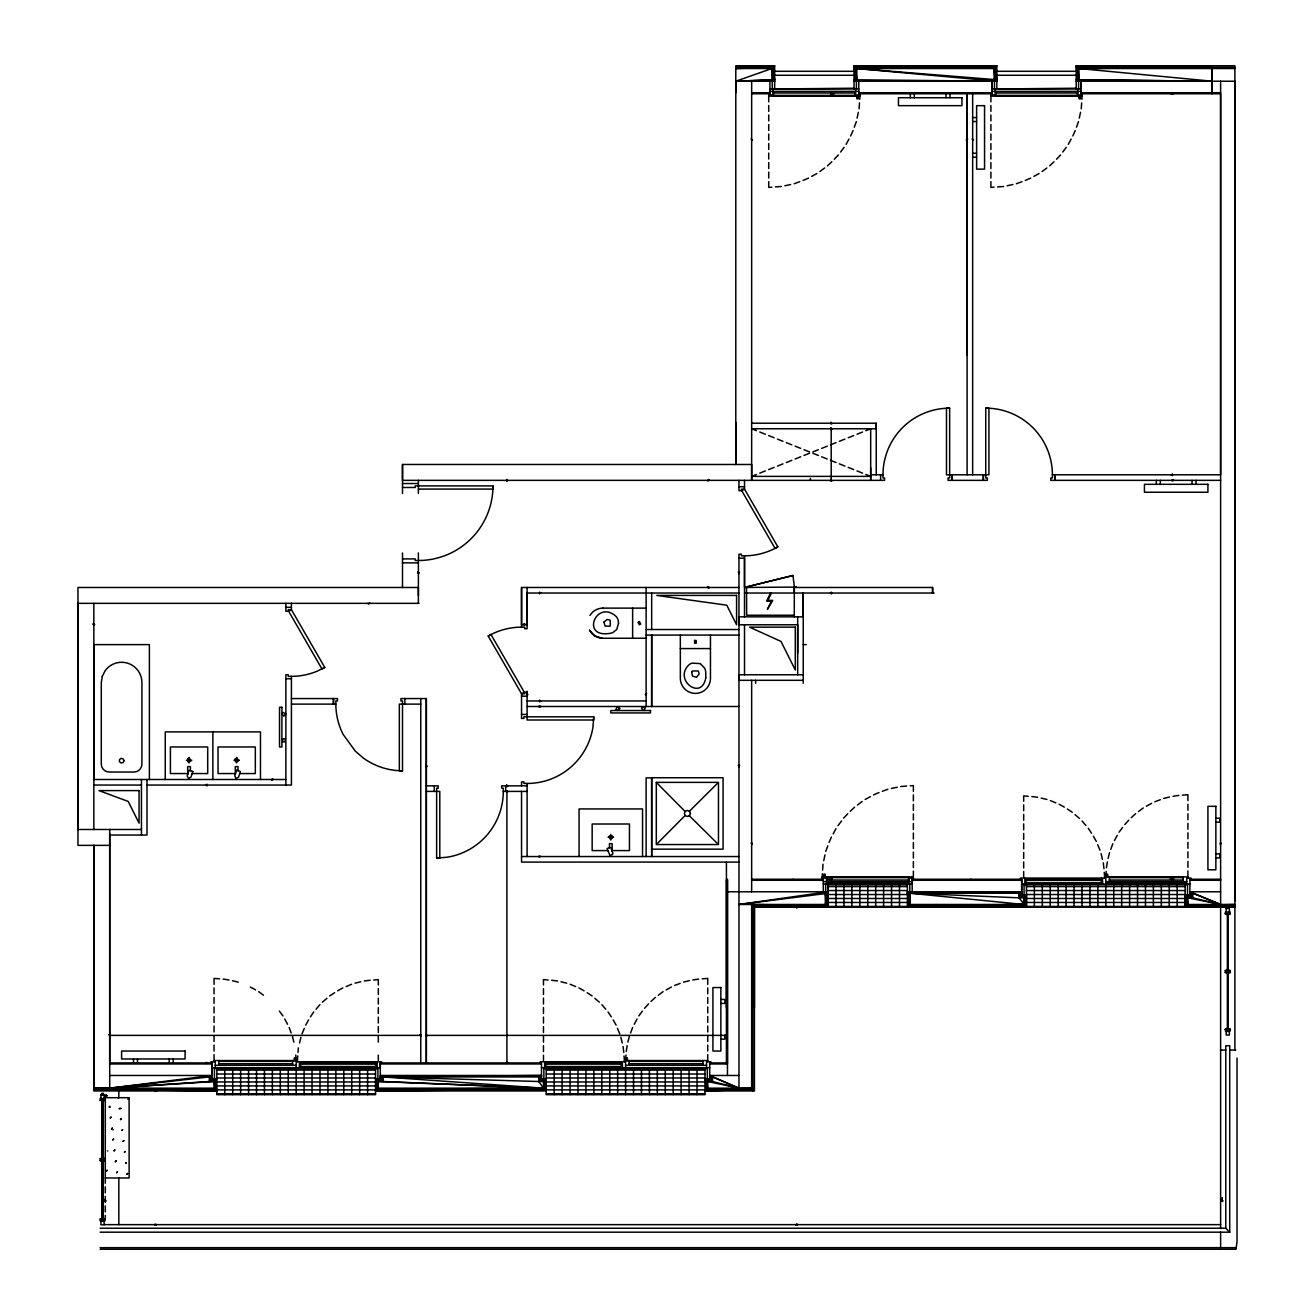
<?xml version="1.0" encoding="UTF-8"?>
<svg xmlns="http://www.w3.org/2000/svg" width="1315" height="1315" viewBox="0 0 1315 1315"><rect width="100%" height="100%" fill="white"/><g stroke="black" fill="none" stroke-linecap="round" stroke-linejoin="round"><path stroke-width="1.5" d="M209.299 1076.936L212.077 1076.936L212.077 1075.473L209.299 1076.936L209.299 1081.505L215.249 1080.305L214.049 1081.505L109.704 1088.163L209.299 1076.936L210.482 1080.305L215.249 1080.305L215.249 1089.362L93.842 1089.362L216.827 1090.94L215.249 1089.362L93.842 1088.163L93.842 845.364L93.842 1090.94L216.827 1090.94L215.249 1080.305L216.827 1078.727L212.077 1078.727L209.299 1081.505L109.704 1088.163L109.704 829.486M109.704 1063.687L109.704 833.463M216.827 1078.727L210.482 1080.305L210.482 1076.936L212.077 1078.727L212.077 1062.931L109.704 1062.931M383.076 1081.505L381.876 1076.936L381.876 1080.305L378.309 1081.505L383.076 1081.505L380.298 1078.727L375.531 1078.727L378.309 1081.505L378.309 1088.163L375.531 1090.94L546.251 1090.94L543.473 1088.163L383.076 1081.505L383.076 1076.936L538.706 1081.505L541.484 1078.727L541.484 1062.931L380.298 1062.931L380.298 1067.698L212.077 1067.698M751.654 81.218L751.654 480.353L751.654 464.491L402.505 464.474L402.505 480.353L884.568 480.353L884.568 477.97L882.99 477.97L882.99 474.797A66.638 66.638 0 0 1 949.644 408.16L946.471 408.143L946.471 474.797L988.913 474.797L988.913 408.143L985.74 408.143L985.74 477.97L987.335 477.97L987.335 480.353L948.049 480.353L948.049 477.97L949.644 477.97L949.644 408.143M418.384 595.416L418.384 587.476L77.963 587.476L77.963 845.364L109.704 845.364M426.323 698.561L426.323 1062.931L426.323 698.561L400.927 698.561L400.927 700.944L402.505 700.944L402.505 770.771L399.333 770.771L399.333 704.117L420.767 704.117M738.964 587.476L521.545 587.476L521.545 624.773L527.101 624.773L527.085 593.361M726.422 1008.063L726.422 880.277L727.458 879.242L727.458 1075.473M735.792 422.263L735.792 464.474L735.792 65.75L774.666 65.75L774.666 88.302M735.792 92.724L735.792 81.218L771.889 68.528L774.666 65.75L735.792 67.344L735.792 68.528L771.889 68.528L773.088 79.755L773.088 67.344L735.792 67.344M803.235 683.29L803.235 593.032L803.235 616.834L738.964 616.834L738.964 624.773L797.679 624.773L797.679 653.193M754.432 1008.063L754.432 907.251L754.432 1090.94L704.955 1090.94L707.733 1088.163L707.733 1081.505L704.955 1078.727L709.706 1078.727L712.483 1081.505L738.964 1088.163L738.964 554.207L741.348 554.207L741.348 555.785L744.52 555.785A66.687 66.687 0 0 0 777.839 546.859L744.52 489.131L744.52 480.353M794.293 593.032L794.293 587.476L932.582 587.476L932.582 593.032L932.582 587.476M865.878 430.695L870.678 428.772L870.678 480.353L870.678 467.861M751.654 423.216L876.234 423.216L876.234 428.772L751.654 428.772L756.47 430.695M967.1 355.066L967.1 93.76L967.1 474.797M996.852 88.302L996.852 81.218L992.085 81.218L992.085 92.724L858.777 92.724M912.183 879.242L1021.689 879.242L1021.689 895.038L1018.911 897.816L910.194 893.247L910.194 904.473L907.416 907.251L907.416 881.855L828.072 881.855L828.072 907.251L825.294 904.473L825.294 893.247L828.072 891.784L727.458 891.784M1026.456 884.781L1026.44 907.251L1018.911 897.816L1018.911 893.247L1021.689 891.784L1021.689 895.038L1026.456 895.038L1026.44 907.251L1024.862 896.616L1026.44 895.038L1020.095 896.616L1018.911 893.247M1220.616 81.218L1220.616 904.473L1192.689 897.816L1189.911 895.038L1185.144 895.038L1185.144 907.251L1234.9 905.673L1234.9 904.473L1187.922 904.473L1185.144 907.251L1185.144 884.781M1234.9 905.673L1186.738 905.673L1186.738 896.616L1189.911 895.038L1189.911 891.784L1220.616 891.784M1189.911 879.242L1189.911 880.277L1220.616 880.277L1220.616 879.242L1189.911 879.242L1189.911 895.038L1185.144 895.038L1186.738 905.673L1234.9 904.473M1212.151 92.724L1212.151 67.344L1078.974 68.528L1076.196 65.75L1076.196 88.993M1234.9 900.907L1234.9 65.75L1076.196 65.75L1077.79 79.755L1077.79 67.344L1212.151 65.75L1212.151 93.76L1080.963 93.76M625.595 1060.548L625.989 1055.041M822.122 879.242L822.352 873.702M822.598 870.136L823.026 864.202M1081.242 108.8L1081.67 102.866M1081.933 99.299L1082.146 93.76M1105.8 876.858L1106.194 871.352M626.252 1051.474L627.14 1045.606M859.747 99.299L859.977 93.76M859.073 108.8L859.484 102.866M1106.441 867.785L1107.345 861.917M297.371 1061.747L297.732 1055.978M298.012 1052.427L298.374 1047.891M527.101 692.216L524.718 692.216L524.718 693.794L521.545 693.794L524.29 692.216L490.955 634.488L488.21 636.082L521.545 693.794L521.545 718.401L523.912 718.401L523.912 716.807L593.755 716.807L592.934 727.244A66.638 66.638 0 0 1 527.101 783.461L523.912 783.461L523.912 781.883L521.545 781.883L521.545 785.844M793.044 880.277L793.159 879.242M825.754 851.397L827.809 845.824M856.328 121.605L854.29 127.193M627.896 1042.121L629.326 1036.351M857.084 118.12L858.35 112.301M823.732 860.7L824.998 854.898M1079.27 118.12L1080.535 112.301M1108.101 858.432L1109.531 852.662M1078.514 121.605L1076.475 127.193M299.524 1043.058L300.921 1037.272M523.797 623.672L524.323 625.283L524.833 623.672M853.041 130.53L850.673 135.971M630.575 1032.998L632.647 1027.426M1075.226 130.53L1072.859 135.971M829.058 842.471L831.425 837.03M1110.764 849.309L1112.852 843.737M302.023 1033.886L304.291 1028.379M305.672 1025.092L308.581 1019.914M770.557 593.032L766.596 601.169L771.428 601.169L767.418 609.371L772.694 600.38L767.861 600.38L771.445 593.032M1114.43 840.532L1117.273 835.321M846.104 144.338L848.964 139.111M1068.29 144.338L1071.15 139.111M634.224 1024.237L637.085 1019.01M833.135 833.891L835.978 828.664M310.455 1016.873L313.726 1011.925M1172.388 475.652L1172.388 473.942L1171.386 475.323M156.617 1090.94L154.989 1091.466L154.989 1090.414M539.627 592.177L539.627 593.87L540.629 592.506M1060.597 154.923L1056.52 159.23M644.531 1008.276L648.542 1003.887M840.564 152.063L844.131 147.296M1062.734 152.063L1066.301 147.296M638.827 1015.903L642.394 1011.136M837.967 825.705L841.534 820.938M843.671 818.078L847.748 813.771M1119.032 832.198L1122.599 827.447M1124.736 824.587L1128.747 820.198M838.411 154.923L834.335 159.23M107.748 1150.954L107.403 1150.888M316.044 1009.213L319.923 1004.676M105.315 1159.945L105.315 1160.175M657.714 843.112L685.131 815.481M831.82 161.761L827.497 165.838M1054.005 161.761L1049.682 165.838M651.057 1001.373L655.445 997.362M850.279 811.24L854.602 807.163M1131.262 817.667L1135.65 813.673M546.251 1090.94L544.657 1080.305L539.906 1080.305L539.906 1076.936L541.484 1078.727L546.251 1078.727L543.473 1081.505L543.473 1088.163L377.126 1089.362L375.531 1078.727M689.422 811.223L717.037 783.789M322.438 1002.161L326.958 998.299M329.671 995.981L334.618 992.693M112.959 1129.881L113.189 1129.585M857.462 805.027L862.213 801.46M1138.511 811.536L1143.277 807.969M819.87 171.542L824.637 167.975M1042.055 171.542L1046.822 167.975M658.305 995.225L663.072 991.658M751.654 140.573L752.509 139.949L751.128 138.946M972.656 140.573L973.495 139.949L972.13 138.946M751.654 844.822L752.18 843.211L751.128 843.211M337.659 990.836L342.837 987.91M285.865 603.338L285.865 611.278L288.248 611.278L288.248 609.7L291.42 609.7L324.756 667.412L321.994 669.006L288.675 611.278L291.42 609.7L291.42 603.338M777.839 546.859L775.094 548.437L741.759 490.725L744.52 489.131L741.348 489.131L741.348 490.725L738.964 490.725L738.964 480.353M811.684 176.374L816.911 173.531M808.561 178.1L803.103 180.451M1033.869 176.374L1039.097 173.531M1030.73 178.1L1025.289 180.451M865.171 799.471L870.399 796.627M873.538 794.918L878.979 792.551M666.179 989.916L671.406 987.055M1146.384 806.21L1151.595 803.366M538.706 1076.936L541.484 1075.473L541.484 1076.936L380.298 1076.936L381.876 1080.305L377.126 1080.305L377.126 1089.362L544.657 1089.362L544.657 1080.305L538.706 1081.505L538.706 1076.936L539.906 1080.305L546.251 1078.727M324.756 667.412L316.931 671.275A66.605 66.605 0 0 1 291.42 676.337L288.248 676.354L288.248 674.759L285.865 674.759L285.865 785.055M346.141 986.546L351.631 984.261M756.47 474.468L751.654 476.392L870.678 476.392L865.878 474.468M759.774 473.137L765.314 470.918M768.618 469.603L774.14 467.384M777.461 466.069L782.984 463.85M786.304 462.535L791.827 460.316M795.148 458.984L800.671 456.782M803.991 455.45L809.514 453.248M812.834 451.916L818.357 449.714M821.678 448.382L827.201 446.163M830.505 444.848L836.044 442.629M839.348 441.314L844.871 439.095M848.191 437.764L853.714 435.561M857.035 434.229L862.558 432.027M799.767 181.7L794.178 183.755M1021.952 181.7L1016.364 183.755M882.332 791.301L887.904 789.247M1154.8 801.788L1160.372 799.701M674.595 985.477L680.184 983.406M1163.726 798.452L1169.495 797.038M683.521 982.157L689.29 980.727M1187.922 897.816L1220.616 904.473L1189.911 891.784L1192.689 893.247L1192.689 897.816L1187.922 897.816L1187.922 904.473L1186.738 896.616L1187.922 897.816L1191.505 896.616L1191.505 893.247L1189.911 893.247L1191.505 896.616L1186.738 896.616L1185.144 895.038M707.733 1081.505L711.3 1080.305L711.3 1076.936L712.483 1081.505L707.733 1081.505L738.964 1088.163L709.706 1075.473L738.964 1075.473M794.293 615.239L746.673 615.239L746.542 586.917L792.961 575.51L744.52 587.476L744.52 555.785M355.017 983.16L360.803 981.779M364.288 980.941L370.173 980.267M1172.98 796.282L1178.848 795.378M784.874 185.777L790.693 184.511M1007.06 185.777L1012.879 184.511M891.406 788.49L897.225 787.225M692.775 979.971L698.643 979.083M825.294 904.473L738.964 904.473L828.072 891.784M738.964 904.473L828.072 893.247M109.704 1088.163L212.077 1075.473L109.704 1075.473M426.323 785.844L438.224 785.844L438.224 788.227L436.629 788.227L436.629 858.054L447.067 857.232A66.621 66.621 0 0 0 503.283 791.4L503.283 788.227L501.705 788.227L501.705 785.844L527.101 785.844M373.739 979.987L378.309 979.626L378.309 984.968M775.439 186.911L781.373 186.483M771.872 187.174L768.716 187.388L768.716 181.634M997.625 186.911L1003.559 186.483M994.058 187.174L990.902 187.388L990.902 181.634M900.709 786.518L906.643 786.091M910.21 785.828L913.366 785.614L913.366 791.367M1182.415 795.131L1187.922 794.737L1187.922 800.687M702.21 978.82L707.733 978.426L707.733 984.376M769.916 94.943L769.916 81.218L774.666 81.218L735.792 81.218L774.666 79.755L773.088 67.344L735.792 68.528M735.792 81.218L774.666 79.755M704.955 1090.94L752.854 1089.362L706.533 1089.362L704.955 1078.727M828.072 884.009L828.072 907.251L826.478 893.247L826.478 905.673L752.854 907.251L1234.9 907.251M1021.689 891.784L907.416 893.247L907.416 891.784L1021.689 891.784L910.194 893.247L1023.678 904.473L1023.678 897.816L1024.862 896.616L1020.095 896.616L1020.095 893.247L1021.689 895.038L1021.689 879.242M907.416 907.251L1024.862 905.673L1024.862 896.616L1018.911 897.816L1023.678 897.816L1024.862 905.673L909.01 905.673L907.416 893.247L1021.689 893.247M380.298 1076.936L541.484 1075.473L380.298 1075.473M375.531 1090.94L544.657 1089.362L543.473 1081.505L538.706 1081.505L543.473 1088.163L378.309 1088.163L377.126 1080.305L380.298 1078.727L380.298 1062.931M1234.9 67.344L1077.79 67.344L1078.974 79.755L1212.151 81.218L1078.974 68.528L1078.974 79.755L1076.196 79.755L1212.151 81.218M1078.974 68.528L1234.9 68.528M774.666 71.306L854.027 71.306M996.852 71.306L1076.196 71.306M774.666 75.267L854.027 75.267M996.852 75.267L1076.196 75.267M854.027 81.218L996.852 81.218L994.074 79.755L994.074 68.528L996.852 65.75L855.605 67.344L855.605 79.755L854.027 65.75L856.805 68.528L856.805 79.755L854.027 79.755L996.852 81.218L996.852 65.75L854.01 65.75L854.027 88.993M1076.196 81.218L1234.9 81.218L1234.9 1050.077M854.027 88.22L774.666 88.993M1076.196 88.22L996.852 88.993M769.916 88.993L858.777 88.993M992.085 88.993L1080.963 88.993M769.916 91.376L858.777 91.376M992.085 91.376L1080.963 91.376M751.654 92.724L769.916 92.724M773.483 92.971L855.21 92.971M995.669 92.971L1077.396 92.971M1220.616 92.724L1080.963 92.724L1080.963 81.218L1080.963 94.943M751.654 93.76L769.916 93.76M831.195 93.76L834.17 93.76M858.777 93.76L992.085 93.76M1212.151 93.76L1220.616 93.76L1220.616 474.797L1052.395 474.797A66.638 66.638 0 0 0 985.74 408.16M768.716 94.943L773.088 94.943L773.088 88.993M859.977 94.943L855.605 94.943L855.605 88.993M990.902 94.943L995.258 94.943L995.258 88.993M1082.146 94.943L1077.79 94.943L1077.79 88.993M773.483 95.354L855.21 95.354M995.669 95.354L1077.396 95.354M768.716 96.143L859.977 96.143M990.902 96.143L1082.146 96.143M856.953 97.77L858.218 97.77M1079.138 97.77L1080.404 97.77M972.656 117.561L976.618 117.561M972.656 121.539L976.618 121.539M967.626 138.946L966.246 139.949L967.1 140.573M972.656 153.28L976.618 153.28M972.656 157.241L976.618 157.241M870.678 474.797L882.99 474.797M1220.616 480.353L1050.816 480.353L1050.816 477.97L1052.395 477.97L1052.395 474.797M402.505 483.526L418.384 483.526M418.384 489.081L492.977 489.081L492.977 485.909L415.211 485.909L415.211 487.487L402.505 487.487M738.964 486.747L744.52 486.747M738.964 558.168L744.52 558.168L744.52 616.834M402.505 558.908L415.211 558.908L415.211 560.502L418.384 560.502A74.577 74.577 0 0 0 492.977 485.909M402.505 562.869L418.384 562.869M527.101 593.032L738.964 593.032M744.52 593.032L934.16 593.032M418.975 603.338L77.963 603.338L77.963 829.486L141.445 829.486M285.865 607.316L291.42 607.316M602.878 608.122L646.125 608.122M488.21 636.082A66.654 66.654 0 0 1 521.545 627.156L524.718 627.14L524.718 628.734L527.101 628.734L527.101 587.476M646.125 629.523L738.964 629.523M646.125 635.079L738.964 635.079M601.087 638.252L646.125 638.252M803.235 644.613L806.21 644.613M680.332 648.574L710.462 648.574M803.235 674.759L738.964 674.759L738.964 680.315L803.235 680.315M285.865 678.721L291.42 678.721M646.651 693.531L645.27 694.534L646.125 695.158M521.545 696.177L527.101 696.177M291.42 698.561L337.445 698.561L337.445 700.944L335.851 700.944L335.851 704.117A66.72 66.72 0 0 0 343.116 734.378L355.379 751.243L363.334 758.032A66.588 66.588 0 0 0 402.505 770.771M527.101 700.944L646.125 700.944M291.42 704.117L335.851 704.117M527.101 706.5L738.964 706.5M521.545 714.439L527.101 714.439M186.335 760.251L188.324 760.251M189.787 760.251L191.776 760.251M233.955 760.251L235.944 760.251M237.407 760.251L239.379 760.251M187.7 773.549L170.408 773.549L170.408 746.969L207.704 746.969L207.704 773.549L192.138 773.549M235.303 773.549L218.027 773.549L218.027 746.969L255.324 746.969L255.324 773.549L239.757 773.549M285.865 779.499L93.842 779.499L93.842 644.613L149.384 644.613L149.384 779.499M93.842 785.055L141.445 785.055M147.001 785.055L291.42 785.055L291.42 676.354M426.323 791.4L439.802 791.4L439.802 858.054L436.629 858.054M503.283 791.4L527.101 791.4M1215.865 818.226L1219.827 818.226L1219.827 822.187L1215.865 822.187M109.704 835.041L147.001 835.041L147.001 779.499M608.089 837.31L610.078 837.31M611.541 837.31L613.53 837.31M1221.142 843.211L1220.09 843.211L1220.616 844.822M651.665 849.161L723.086 849.161L723.086 777.74L651.665 777.74L651.681 856.542L651.681 777.905L646.125 777.905L646.125 856.542M607.727 850.591L592.161 850.591L592.161 824.012L629.458 824.012L629.458 850.591L612.165 850.591M1215.865 853.928L1219.827 853.928L1219.827 857.89L1215.865 857.89M521.545 856.542L738.964 856.542M738.964 862.098L521.545 862.098L521.545 791.4M823.864 875.231L825.13 875.231M1106.359 875.231L1107.625 875.231M822.122 876.858L913.366 876.858M1104.255 872.289L1104.6 876.858L1187.922 876.858M826.872 877.647L908.616 877.647M1109.367 877.647L1183.171 877.647M822.122 878.058L826.478 878.058L826.478 884.009M913.366 878.058L909.01 878.058L909.01 884.009M828.22 879.242L831.195 879.242M1024.862 879.242L1102.628 879.242L1102.628 884.009M1169.923 879.242L1172.898 879.242M826.872 880.031L908.616 880.031M1109.367 880.031L1183.171 880.031M912.183 880.277L1021.689 880.277M823.305 881.625L912.183 881.625M1105.8 881.625L1186.738 881.625M1105.8 881.855L1185.144 881.855L1185.144 884.009M828.072 882.628L907.416 882.628M1105.8 882.628L1185.144 882.628M823.305 884.009L912.183 884.009M1021.689 884.009L1189.911 884.009M828.072 884.781L907.416 884.781M1024.073 884.781L1187.527 884.781M828.072 886.589L907.416 886.589M1026.456 886.589L1185.144 886.589M828.072 890.551L907.416 890.551M1026.456 890.551L1185.144 890.551M1189.911 893.247L1192.689 893.247L1220.616 904.473M828.072 894.529L907.416 894.529M1026.456 894.529L1185.144 894.529M828.072 898.49L907.416 898.49M1026.456 898.49L1185.144 898.49M828.072 902.452L907.416 902.452M1026.456 902.452L1185.144 902.452M751.654 905.673L826.478 905.673L825.294 893.247M828.072 906.43L907.416 906.43M1026.456 906.43L1185.144 906.43M1226.172 908.435L1229.344 908.435M1227.372 915.191L1226.961 913.991C1219.827 913.58 1235.706 913.58 1228.555 913.991L1228.161 915.191M1227.372 969.139L1226.961 970.339C1219.827 970.749 1235.706 970.749 1228.555 970.339L1228.161 969.139M1227.372 973.905L1226.961 972.706C1219.827 972.295 1235.706 972.295 1228.555 972.706L1228.161 973.905M720.867 999.449L724.844 999.449L724.844 1003.427L720.867 1003.427M1227.372 1027.87L1226.961 1029.053C1219.827 1029.481 1235.706 1029.464 1228.555 1029.053L1228.161 1027.87M1226.172 1031.437L1229.344 1031.437M726.948 1034.658L725.896 1034.658L726.422 1036.269M109.704 1035.382L420.767 1035.382M426.323 1035.382L726.422 1035.382M720.867 1039.129L724.844 1039.129L724.844 1035.168M1220.616 1050.077L1225.777 1050.077M1229.739 1050.077L1235.706 1050.077M294.363 1058.937L295.628 1058.937M626.154 1058.937L627.419 1058.937M214.049 1060.548L297.371 1060.548M624.05 1055.978L624.411 1060.548L707.733 1060.548M218.816 1061.353L292.604 1061.353M629.162 1061.353L702.966 1061.353M377.126 1062.931L299.36 1062.931L299.36 1067.698M544.657 1062.931L622.422 1062.931L622.422 1067.698M726.422 1062.931L709.706 1062.931L709.706 1078.727L706.533 1080.305L706.533 1089.362L751.654 1088.163L707.733 1088.163L706.533 1080.305L711.3 1080.305L709.706 1076.936L712.483 1076.936L738.964 1088.163M218.816 1063.736L292.604 1063.736M629.162 1063.736L702.966 1063.736M109.704 1063.966L212.077 1063.966M380.298 1063.966L541.484 1063.966M709.706 1063.966L727.458 1063.966L727.458 880.277L726.422 880.277M215.249 1065.314L296.187 1065.314M625.595 1065.314L706.533 1065.314M541.484 1067.698L709.706 1067.698M214.444 1068.47L377.915 1068.47M543.868 1068.47L707.322 1068.47M216.827 1070.048L375.531 1070.048M546.251 1070.048L704.955 1070.048M216.827 1074.01L375.531 1074.01M546.251 1074.01L704.955 1074.01M216.827 1077.988L375.531 1077.988M546.251 1077.988L704.955 1077.988M209.299 1081.505L214.049 1081.505L215.249 1089.362L214.049 1088.163L214.049 1081.505M216.827 1081.949L375.531 1081.949M546.251 1081.949L704.955 1081.949M216.827 1085.911L375.531 1085.911M546.251 1085.911L704.955 1085.911M93.842 1088.163L214.049 1088.163M216.827 1089.888L375.531 1089.888M546.251 1089.888L704.955 1089.888M216.827 1093.85L375.531 1093.85M546.251 1093.85L704.955 1093.85M100.926 1094.918L104.115 1094.918M104.805 1095.707L107.386 1095.707M105.299 1100.063L100.137 1100.063L100.137 1098.485L104.904 1098.485L104.904 1100.063M100.137 1100.474L101.732 1100.474L101.732 1158.466L100.137 1158.466M105.299 1100.474L103.31 1100.474L103.31 1158.466L105.299 1158.466M105.299 1158.877L100.137 1158.877L100.137 1160.455L105.299 1160.455M100.137 1160.849L101.732 1160.849L101.732 1218.857L100.137 1218.857M105.299 1160.849L103.31 1160.849L103.31 1218.857L105.299 1218.857M105.315 1177.977L129.117 1177.977L129.1 1097.696L105.299 1097.696L105.299 1183.303M100.926 1221.241L104.115 1221.241M104.115 1224.643L1220.616 1224.643M100.137 1228.226L1225.777 1228.226L1229.739 1232.188L100.137 1232.188M100.137 1247.672L1236.232 1247.672M100.137 1249.25L1236.018 1249.25L1237.037 1241.459L1237.037 1058.049M996.54 81.218L856.805 68.528L995.258 67.344L996.852 79.755L856.805 68.528L994.074 68.528L995.258 79.755L995.258 67.344L855.605 67.344L856.805 79.755M826.478 905.673L751.654 904.473L751.654 1089.362M378.309 1081.505L543.473 1088.163L383.076 1076.936M219.572 978.82L214.049 978.426L214.049 984.376M223.123 979.083L229.007 979.971M1031.798 796.561L1037.699 797.252M1028.248 796.282L1023.678 795.92L1023.678 801.279M548.043 979.987L543.473 979.626L543.473 984.968M551.61 980.267L557.494 980.941M118.021 1097.696L118.827 1097.811L118.827 1090.94M109.852 1107.164L108.997 1107.033L109.753 1106.244L109.852 1107.164M232.492 980.727L238.262 982.157M1041.168 798.09L1046.954 799.471M560.979 981.779L566.765 983.16M759.774 432.027L765.314 434.229M768.618 435.561L774.14 437.764M795.148 446.163L800.671 448.382M812.834 453.248L818.357 455.45M830.505 460.316L836.044 462.535M839.348 463.85L844.871 466.069M848.191 467.384L853.714 469.603M777.461 439.095L782.984 441.314M786.304 442.629L791.827 444.848M803.991 449.714L809.514 451.916M821.678 456.782L827.201 458.984M857.035 470.918L862.558 473.137M1050.34 800.572L1055.846 802.857M1059.134 804.221L1064.312 807.131M570.135 984.261L575.641 986.546M578.945 987.91L584.107 990.836M709.706 1075.473L712.483 1076.936L712.483 1081.505M250.376 987.055L255.603 989.916M1067.353 809.004L1072.3 812.292M587.164 992.693L592.112 995.981M258.71 991.658L263.477 995.225M1075.013 814.61L1079.549 818.472M594.824 998.299L599.344 1002.161M689.339 815.76L717.037 843.112M657.714 783.789L685.099 811.47M1088.245 828.236L1091.532 833.168M1082.064 820.987L1085.927 825.508M601.859 1004.676L605.722 1009.213M608.04 1011.925L611.327 1016.873M279.388 1011.136L282.955 1015.903M831.458 592.177L831.458 593.87L830.472 592.506M796.874 906.397L796.874 908.106L795.871 906.725M539.627 701.799L539.627 700.09L540.629 701.47M367.97 603.338L368.578 604.193L369.581 602.812M507.82 1062.931L507.196 1062.093L506.193 1063.457M206.981 784.2L206.981 785.91L205.978 784.529M540.794 856.542L539.183 856.016L539.183 857.068M207.589 1062.931L205.978 1062.405L205.978 1063.457M589.58 630.279L594.791 635.918L602.106 638.252A15.073 15.073 0 0 1 589.547 630.247M1093.406 836.225L1096.316 841.386M613.201 1019.914L616.11 1025.092M284.697 1019.01L287.558 1024.237M1097.68 844.69L1099.965 850.18M617.475 1028.379L619.76 1033.886M289.136 1027.426L291.207 1032.998M292.456 1036.351L293.886 1042.121M970.7 879.242L970.996 880.277M1191.505 893.247L1192.689 897.816M1103.285 862.837L1103.975 868.738M1101.066 853.567L1102.447 859.369M623.08 1046.526L623.77 1052.427M620.861 1037.272L622.258 1043.058M792.961 575.51L794.391 587.082M295.793 1055.041L296.187 1060.548M1212.151 67.344L1212.151 68.528M1230.15 913.596L1230.15 912.018L1225.383 912.018L1225.383 913.596M1230.15 970.733L1230.15 972.327M1230.15 1029.448L1230.15 1031.042L1225.383 1031.042L1225.383 1029.448M1229.739 1232.188L1229.739 1045.721L1225.777 1045.721L1225.777 1228.226M1229.344 912.018L1229.344 908.04L1226.172 908.04L1226.172 912.018M1229.344 1031.042L1229.344 1035.004L1226.172 1035.004L1226.172 1031.042M1228.161 913.596L1228.161 1029.448M1227.372 913.596L1227.372 1029.448M1225.383 970.733L1225.383 972.327M1222.21 1197.636L1222.21 1200.611M1220.616 907.251L1220.616 1228.226M1220.616 1232.188L1220.616 1247.672M1196.025 480.353L1196.025 484.315M1192.048 480.353L1192.048 484.315M1191.094 879.242L1191.094 878.058L1186.738 878.058L1186.738 884.009M1187.922 804.254L1187.922 810.204M1187.922 813.771L1187.922 819.738M1187.922 823.305L1187.922 829.255M1187.922 832.822L1187.922 838.773M1187.922 842.34L1187.922 848.29M1187.922 851.873L1187.922 857.824M1187.922 861.391L1187.922 867.341M1187.922 870.908L1187.922 878.058M1187.527 884.009L1187.527 895.038M1183.171 876.858L1183.171 881.625M1177.221 881.855L1177.221 884.009M1177.221 884.781L1177.221 907.251M1169.282 881.855L1169.282 884.009M1169.282 884.781L1169.282 907.251M1161.342 881.855L1161.342 884.009M1161.342 884.781L1161.342 907.251M1160.323 480.353L1160.323 484.315M1156.345 480.353L1156.345 484.315M1153.403 881.855L1153.403 884.009M1153.403 884.781L1153.403 907.251M1145.48 881.855L1145.48 884.009M1145.48 884.781L1145.48 907.251M1137.541 881.855L1137.541 884.009M1137.541 884.781L1137.541 907.251M1129.601 881.855L1129.601 884.009M1129.601 884.781L1129.601 907.251M1121.662 881.855L1121.662 884.009M1121.662 884.781L1121.662 907.251M1113.739 881.855L1113.739 884.009M1113.739 884.781L1113.739 907.251M1109.367 876.858L1109.367 881.625M1107.937 876.858L1106.046 876.858M1107.542 876.858L1107.625 874.163L1106.359 874.163L1106.441 876.858M1105.8 884.009L1105.8 878.058L1020.489 878.058L1020.489 879.242M1105.8 884.781L1105.8 907.251M1104.6 876.858L1104.6 878.058M1101.444 878.058L1101.444 879.242M1100.244 879.242L1100.244 880.425M1100.244 882.809L1100.244 884.009M1097.861 884.781L1097.861 907.251M1089.938 884.781L1089.938 907.251M1081.998 884.781L1081.998 907.251M1080.733 96.143L1078.826 96.143M1080.322 96.143L1080.404 98.839L1079.138 98.839L1079.22 96.143M1078.579 81.218L1078.579 88.993M1077.396 91.376L1077.396 96.143M1074.059 884.781L1074.059 907.251M1066.12 884.781L1066.12 907.251M1058.18 884.781L1058.18 907.251M1050.258 884.781L1050.258 907.251M1042.318 884.781L1042.318 907.251M1034.379 884.781L1034.379 907.251M1027.245 879.242L1027.245 880.425M1027.245 882.809L1027.245 884.009M1024.862 878.058L1024.862 884.009M1024.073 884.009L1024.073 895.038M1023.678 804.846L1023.678 810.796M1023.678 814.38L1023.678 820.33M1023.678 823.897L1023.678 829.847M1023.678 833.414L1023.678 839.365M1023.678 842.931L1023.678 848.898M1023.678 852.465L1023.678 858.416M1023.678 861.982L1023.678 867.933M1023.678 871.5L1023.678 876.858M995.669 91.376L995.669 96.143M994.469 81.218L994.469 88.993M992.085 81.218L992.085 94.943M990.902 93.76L990.902 101.896M990.902 105.463L990.902 111.413M990.902 114.98L990.902 120.931M990.902 124.514L990.902 130.464M990.902 134.031L990.902 139.982M990.902 143.549L990.902 149.499M990.902 153.082L990.902 159.033M990.902 162.6L990.902 168.55M990.902 172.117L990.902 178.067M972.656 93.76L972.656 474.797M950.038 93.76L950.038 97.721M946.06 93.76L946.06 97.721M914.32 93.76L914.32 97.721M913.366 794.934L913.366 800.884M913.366 804.451L913.366 810.402M913.366 813.985L913.366 819.935M913.366 823.502L913.366 829.453M913.366 833.02L913.366 838.97M913.366 842.537L913.366 848.487M913.366 852.071L913.366 858.021M913.366 861.588L913.366 867.538M913.366 871.105L913.366 879.242M912.183 878.058L912.183 891.784M910.358 93.76L910.358 97.721M909.799 884.009L909.799 891.784M908.616 876.858L908.616 881.625M899.493 881.855L899.493 884.009M899.493 884.781L899.493 907.251M891.554 881.855L891.554 884.009M891.554 884.781L891.554 907.251M883.614 881.855L883.614 884.009M883.614 884.781L883.614 907.251M880.606 474.797L880.606 480.353M876.234 423.216L876.234 474.797M875.675 881.855L875.675 884.009M875.675 884.781L875.675 907.251M867.752 881.855L867.752 884.009M867.752 884.781L867.752 907.251M859.813 881.855L859.813 884.009M859.813 884.781L859.813 907.251M858.777 81.218L858.777 94.943M858.547 96.143L856.64 96.143M858.153 96.143L858.218 98.839L856.953 98.839L857.035 96.143M856.394 81.218L856.394 88.993M855.21 91.376L855.21 96.143M851.873 881.855L851.873 884.009M851.873 884.781L851.873 907.251M843.934 881.855L843.934 884.009M843.934 884.781L843.934 907.251M836.011 881.855L836.011 884.009M836.011 884.781L836.011 907.251M831.195 428.772L831.195 480.353M826.872 876.858L826.872 881.625M825.688 884.009L825.688 891.784M825.458 876.858L823.552 876.858M825.13 876.234L825.13 874.163L823.864 874.163L823.946 876.858M823.305 878.058L823.305 891.784M810.385 478.364L810.385 480.353M797.679 616.834L797.679 674.759M794.293 616.834L794.293 587.476L796.265 587.082L744.701 587.476M773.483 91.376L773.483 96.143M772.283 81.218L772.283 88.993M771.889 68.528L771.889 79.755M768.716 93.76L768.716 101.896M768.716 105.463L768.716 111.413M768.716 114.98L768.716 120.931M768.716 124.514L768.716 130.464M768.716 134.031L768.716 139.982M768.716 143.549L768.716 149.499M768.716 153.082L768.716 159.033M768.716 162.6L768.716 168.55M768.716 172.117L768.716 178.067M755.632 680.315L755.632 683.29M752.854 905.673L752.854 1090.94M751.654 680.315L751.654 891.784M744.52 624.773L744.52 674.759M726.422 862.098L726.422 1063.966M710.905 1062.931L710.905 1061.747L706.533 1061.747L706.533 1067.698M710.462 635.079L710.462 679.099A15.073 15.073 0 0 1 694.961 693.399A15.073 15.073 0 0 1 680.348 678.195L680.332 635.079M707.733 987.943L707.733 993.893M707.733 997.477L707.733 1003.427M707.733 1006.994L707.733 1012.945M707.733 1016.511L707.733 1022.462M707.733 1026.045L707.733 1031.979M707.733 1035.562L707.733 1041.513M707.733 1045.08L707.733 1051.03M707.733 1054.614L707.733 1061.747M707.322 1067.698L707.322 1078.727M702.966 1060.548L702.966 1065.314M697.016 1069.292L697.016 1094.672M689.076 1069.292L689.076 1094.672M681.137 1069.292L681.137 1094.672M673.214 1069.292L673.214 1094.672M665.275 1069.292L665.275 1094.672M657.336 1069.292L657.336 1094.672M651.681 593.032L651.681 629.523M649.413 1069.292L649.413 1094.672M646.125 587.476L646.125 706.5M642.542 856.542L642.542 808.939L579.077 808.939L579.077 856.542M641.473 1069.292L641.473 1094.672M633.534 1069.292L633.534 1094.672M632.63 608.122L632.63 638.252M629.162 1060.548L629.162 1065.314M627.748 1060.548L625.841 1060.548M627.337 1060.548L627.419 1057.852L626.154 1057.852L626.154 1059.923M625.595 1067.698L625.595 1061.747L540.301 1061.747L540.301 1062.931M625.595 1069.292L625.595 1094.672M624.411 1060.548L624.411 1061.747M621.239 1061.747L621.239 1062.931M620.039 1062.931L620.039 1064.131M620.039 1066.514L620.039 1067.698M617.655 1069.292L617.655 1094.672M612.165 851.38L612.165 843.655L609.453 843.655L609.453 847.748M610.801 834.45L610.801 836.439M610.801 838.017L610.801 840.006M609.733 1069.292L609.733 1094.672M601.793 1069.292L601.793 1094.672M593.854 1069.292L593.854 1094.672M593.755 716.807L593.755 719.995L527.101 719.995L527.101 691.279M585.915 1069.292L585.915 1094.672M577.992 1069.292L577.992 1094.672M570.053 1069.292L570.053 1094.672M562.113 1069.292L562.113 1094.672M554.19 1069.292L554.19 1094.672M547.04 1062.931L547.04 1064.131M547.04 1066.514L547.04 1067.698M544.657 1061.747L544.657 1067.698M543.868 1067.698L543.868 1078.727M543.473 988.551L543.473 994.502M543.473 998.069L543.473 1004.019M543.473 1007.586L543.473 1013.536M543.473 1017.103L543.473 1023.07M543.473 1026.637L543.473 1032.587M543.473 1036.154L543.473 1042.105M543.473 1045.672L543.473 1051.622M543.473 1055.205L543.473 1060.548M527.101 783.461L527.101 856.542M521.545 587.476L521.545 627.14M506.916 791.4L506.916 1062.931M505.667 785.844L505.667 791.4M434.262 785.844L434.262 791.4M420.767 698.561L420.767 1062.931M418.384 480.353L418.384 493.437M418.384 552.957L418.384 603.338M404.889 698.561L404.889 704.117M402.505 464.474L402.505 493.437M402.505 552.957L402.505 587.476M381.482 1062.931L381.482 1061.747L296.187 1061.747L296.187 1067.698M378.309 988.551L378.309 994.502M378.309 998.069L378.309 1004.019M378.309 1007.586L378.309 1013.536M378.309 1017.103L378.309 1023.07M378.309 1026.637L378.309 1032.587M378.309 1036.154L378.309 1042.105M378.309 1055.205L378.309 1060.548M377.915 1067.698L377.915 1078.727M377.126 1061.747L377.126 1067.698M374.742 1062.931L374.742 1064.131M374.742 1066.514L374.742 1067.698M367.592 1069.292L367.592 1094.672M359.653 1069.292L359.653 1094.672M351.73 1069.292L351.73 1094.672M343.79 1069.292L343.79 1094.672M335.851 1069.292L335.851 1094.672M327.928 1069.292L327.928 1094.672M319.989 1069.292L319.989 1094.672M312.05 1069.292L312.05 1094.672M304.11 1069.292L304.11 1094.672M301.743 1062.931L301.743 1064.131M301.743 1066.514L301.743 1067.698M300.543 1061.747L300.543 1062.931M296.187 1069.292L296.187 1094.672M295.941 1060.548L294.034 1060.548M295.546 1060.548L295.628 1057.852L294.363 1057.852L294.429 1060.548M292.604 1060.548L292.604 1065.314M288.248 1069.292L288.248 1094.672M280.309 1069.292L280.309 1094.672M272.369 1069.292L272.369 1094.672M264.447 1069.292L264.447 1094.672M260.469 779.499L260.469 731.896L165.246 731.896L165.246 779.499M256.507 1069.292L256.507 1094.672M248.568 1069.292L248.568 1094.672M240.629 1069.292L240.629 1094.672M238.031 770.705L238.031 766.612L235.303 766.612L235.303 774.338M236.667 757.407L236.667 759.38M236.667 760.974L236.667 762.947M232.706 1069.292L232.706 1094.672M224.766 1069.292L224.766 1094.672M218.816 1060.548L218.816 1065.314M215.249 1067.698L215.249 1061.747L210.877 1061.747L210.877 1062.931M214.444 1067.698L214.444 1078.727M214.049 987.943L214.049 993.893M214.049 997.477L214.049 1003.427M214.049 1006.994L214.049 1012.945M214.049 1016.511L214.049 1022.462M214.049 1026.045L214.049 1031.979M214.049 1035.562L214.049 1041.513M214.049 1045.08L214.049 1051.03M214.049 1054.614L214.049 1061.747M212.866 731.896L212.866 779.499M212.077 1062.931L212.077 1078.727M190.412 770.705L190.412 766.612L187.7 766.612L187.7 774.338M189.064 757.407L189.064 759.38M189.064 760.974L189.064 762.947M173.185 1058.97L173.185 1062.931M169.224 1058.97L169.224 1062.931M141.445 779.499L141.445 835.041M137.483 1058.97L137.483 1062.931M133.505 1058.97L133.505 1062.931M118.827 1177.977L118.827 1224.643M106.088 1094.425L106.088 1096.989M105.299 1186.886L105.299 1192.836M105.299 1196.403L105.299 1202.354M105.299 1205.921L105.299 1211.871M105.299 1215.438L105.299 1219.252L100.137 1219.252L100.137 1220.846L104.904 1220.846L104.904 1219.252M104.904 1158.877L104.904 1160.455M104.115 1098.485L104.115 1094.524L100.926 1094.524L100.926 1098.485M104.115 1220.846L104.115 1224.807L100.926 1224.807L100.926 1220.846M103.31 1094.524L103.31 1093.324L101.732 1093.324L101.732 1094.524M102.915 1100.063L102.915 1219.252M102.126 1100.063L102.126 1219.252M93.842 603.338L93.842 829.486M589.958 615.436A15.073 15.073 0 0 1 603.026 608.122M333.484 698.561L333.468 704.117L333.468 698.561M651.681 635.079L651.665 706.5L651.681 635.079M823.305 879.242L823.305 880.277L751.654 880.277L751.654 879.242L823.305 879.242M983.357 474.797L983.357 480.353L983.357 474.797M1054.778 474.797L1054.778 480.353L1054.778 474.797M603.897 622.077L605.13 626.121L610.127 626.17A33.023 33.023 0 0 0 610.127 620.187L607.185 619.447L603.897 622.077M691.723 672.195L692.479 676.074L696.506 677.307L699.136 674.02L698.38 671.077A33.006 33.006 0 0 0 692.397 671.077L691.723 672.195M705.777 677.833C701.75 700.994 674.217 680.562 688.074 665.686A8.909 8.909 0 0 1 692.2 663.105L700.254 663.631L704.725 668.267A12.673 12.673 0 0 1 705.777 673.033L705.777 677.833M618.543 623.244L616.751 629.458L612.938 632.499A12.673 12.673 0 0 1 608.171 633.567C581.23 636.822 596.139 599.985 615.502 615.864A8.876 8.876 0 0 1 618.099 619.99L618.543 623.244M612.691 852.942L612.576 854.454L609.913 855.342L607.053 848.553L610.801 847.304L612.691 852.942M102.291 676.321L101.288 682.6L101.288 764.114A7.939 7.939 0 0 0 109.227 772.037L133.999 772.037A7.939 7.939 0 0 0 141.921 764.114L141.921 682.6A20.3 20.3 0 0 0 105.184 670.666L102.291 676.321M285.815 713.766L283.876 716.182L281.952 713.766L283.021 712.418L285.815 713.766M282.33 738.816L283.021 741.841L284.747 741.841L285.437 738.816L282.33 738.816M93.316 623.672L92.987 624.658L94.68 624.658L93.316 623.672M417.858 572.009L417.529 572.995L419.238 572.995L417.858 572.009M425.797 765.264L426.323 766.892L427.161 766.267L425.797 765.264M738.438 572.009L738.964 573.619L739.49 572.009L738.438 572.009M738.438 765.264L738.964 766.892L739.49 765.264L738.438 765.264M109.178 1034.658L109.704 1036.269L110.559 1035.645L109.178 1034.658M104.773 1199.888L105.299 1201.499L106.153 1200.891L104.773 1199.888M526.575 693.531L527.101 695.158L527.94 694.534L526.575 693.531M420.241 1034.658L420.767 1036.269L421.293 1034.658L420.241 1034.658M425.797 1034.658L426.323 1036.269L427.161 1035.645L425.797 1034.658M1221.684 1199.888L1222.21 1201.499L1223.065 1200.891L1221.684 1199.888M192.812 771.511L190.938 777.149L188.423 778.398L187.174 775.899L189.064 770.245L192.812 771.511M236.667 770.245L234.793 775.899L236.042 778.398L238.557 777.149L240.431 771.511L236.667 770.245M120.865 1108.446L119.254 1108.627L120.865 1108.446M690.408 813.459L689.52 815.596L687.383 816.484L685.246 815.596L684.359 813.459L685.246 811.322L687.383 810.435L689.52 811.322L690.408 813.459M656.3 782.376L656.3 844.542L718.467 844.542L718.467 782.376L656.3 782.376M235.434 758.624L235.434 761.73L238.459 761.04L237.111 758.245L235.434 758.624M187.815 758.624L187.815 761.73L190.839 761.04L189.492 758.245L187.815 758.624M612.79 837.228L610.374 839.167L609.026 836.356L612.05 835.683L612.79 837.228M123.988 760.695L123.084 762.552L121.079 763.012L119.468 761.714L119.468 759.659L121.079 758.361L123.084 758.821L123.988 760.695M619.71 708.555L617.277 710.495L615.93 709.426L617.277 706.632L619.71 708.555M642.328 707.01L641.588 708.555L644.005 710.495L645.353 707.7L642.328 707.01M235.96 758.936L235.237 760.185L237.374 761.418L237.374 758.936L235.96 758.936M612.231 837.228L611.524 838.46L609.387 837.228L610.094 835.995L612.231 837.228M190.494 760.185L189.771 761.418L187.634 760.185L188.341 758.936L190.494 760.185M694.599 640.454L694.599 643.199L696.194 643.199L696.194 640.454L694.599 640.454M1173.802 480.353L1172.175 480.879L1172.175 479.827L1173.802 480.353M156.617 1224.643L154.989 1225.169L154.989 1224.117L156.617 1224.643M540.794 706.5L539.183 707.026L539.183 705.974L540.794 706.5M830.916 422.378L830.916 424.071L831.918 423.742L830.916 422.378M830.916 427.917L830.916 429.627L831.918 429.298L830.916 427.917M1172.996 93.76L1171.386 94.285L1171.386 93.234L1172.996 93.76M1173.802 879.242L1172.175 879.768L1172.175 878.716L1173.802 879.242M830.916 92.905L830.916 94.614L831.918 94.285L830.916 92.905M709.179 480.353L707.569 480.879L708.555 479.498L709.179 480.353M369.745 1062.931L368.134 1063.457L368.134 1062.405L369.745 1062.931M830.916 479.498L830.916 481.208L831.918 480.879L830.916 479.498M506.653 784.989L506.653 786.699L507.639 786.37L506.653 784.989M507.82 791.4L507.196 792.255L506.193 790.874L507.82 791.4M709.179 587.476L708.555 588.331L707.569 586.95L709.179 587.476M832.083 879.242L830.472 879.768L831.458 878.387L832.083 879.242M797.482 1224.643L795.871 1225.169L796.874 1223.805L797.482 1224.643M273.109 779.499L271.498 780.025L272.484 778.644L273.109 779.499M506.653 479.498L506.653 481.208L507.639 480.879L506.653 479.498M121.259 1118.786L120.52 1119.558L121.259 1118.786M114.832 1150L114.093 1150.789L114.832 1150M107.14 1170.301L106.383 1171.073L107.14 1170.301M127.621 1173.473L126.881 1174.262L127.621 1173.473M111.019 1117.191L110.279 1117.964L111.019 1117.191M128.969 1098.485L128.213 1099.274L128.969 1098.485M112.301 1128.139L111.545 1128.911L112.301 1128.139M113.567 1139.069L112.811 1139.858L113.567 1139.069M125.073 1151.595L124.333 1152.384L125.089 1151.595M117.38 1171.879L116.64 1172.668L117.38 1171.879M126.355 1162.542L125.599 1163.315L126.355 1162.542M122.542 1129.716L121.785 1130.505L122.542 1129.716M123.807 1140.664L123.068 1141.436L123.807 1140.664M116.115 1160.948L115.358 1161.72L116.115 1160.948M106.877 1095.707L105.299 1095.707L106.877 1095.707M639.369 621.601L638.005 622.389L639.369 624.773L640.75 623.984L639.369 621.601M1023.678 904.473L909.01 905.673L909.01 893.247L910.194 904.473L1023.678 904.473M961.939 97.721L898.457 97.721L898.457 105.66L961.939 105.66L961.939 97.721M984.557 105.66L976.618 105.66L976.618 169.142L984.557 169.142L984.557 105.66M1207.926 484.315L1144.445 484.315L1144.445 492.254L1207.926 492.254L1207.926 484.315M736.581 595.416L656.793 595.416L726.784 605.196L736.581 624.773L736.581 595.416M795.296 627.156L749.632 627.156L781.011 641.441L795.296 669.993L795.296 627.156M281.903 707.289L279.52 707.289L279.52 746.969L281.903 746.969L281.903 707.289M650.481 710.544L610.801 710.544L610.801 712.927L650.481 712.927L650.481 710.544M139.061 790.594L98.954 790.594L128.213 801.443L139.061 823.141L139.061 790.594M1215.865 806.325L1207.926 806.325L1207.926 869.807L1215.865 869.807L1215.865 806.325M1101.444 880.425L1026.045 880.425L1026.045 882.809L1101.444 882.809L1101.444 880.425M720.867 987.549L712.927 987.549L712.927 1051.03L720.867 1051.03L720.867 987.549M185.086 1051.03L121.605 1051.03L121.605 1058.97L185.086 1058.97L185.086 1051.03M375.926 1064.131L300.543 1064.131L300.543 1066.514L375.926 1066.514L375.926 1064.131M621.239 1064.131L545.856 1064.131L545.856 1066.514L621.239 1066.514L621.239 1064.131M375.531 1069.292L216.827 1069.292L216.827 1094.672L375.531 1094.672L375.531 1069.292M704.955 1069.292L546.251 1069.292L546.251 1094.672L704.955 1094.672L704.955 1069.292M952.011 480.353L952.011 474.797L952.011 480.353"/></g></svg>
